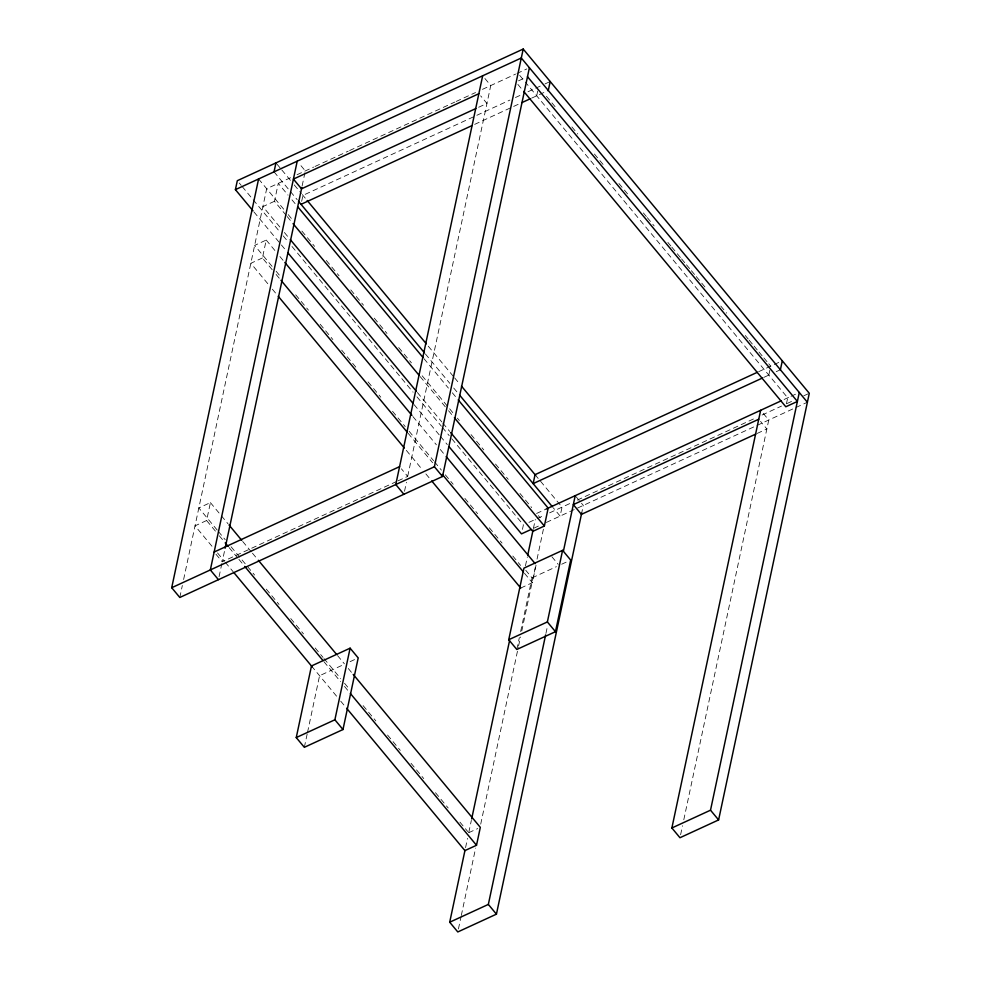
<?xml version="1.0" encoding="UTF-8"?>
<svg xmlns="http://www.w3.org/2000/svg" width="981" height="981" viewBox="0 0 981 981"><rect width="100%" height="100%" fill="white"/><g stroke="black" fill="none" stroke-linecap="round" stroke-linejoin="round"><path stroke-width="0.74" stroke-dasharray="4.91 3.68" d="M179.805 597.466L182.343 585.485M183.619 579.501L266.685 188.708L291.516 177.279M215.415 531.113L206.611 520.519L210.424 502.615L198.824 507.95L217.414 530.316M272.203 269.726L262.418 257.966L266.231 240.063L254.631 245.397L272.24 266.574M286.207 215.391L274.472 201.277L278.273 183.373L288.058 195.145M219.07 576.693L221.939 563.204M396.618 481.487L222.246 561.77L224.796 549.728M302.136 185.899L305.324 170.927L299.021 163.349M301.67 201.338L302.933 195.378L509.912 100.074M304.343 747.314L307.2 733.886M307.519 732.402L319.573 675.713L344.674 664.149M404.515 491.297L406.428 482.309M407.704 476.312L490.758 85.531L484.467 77.953M536.693 95.807L538.287 88.351M522.456 529.397L523.4 524.921L450.169 436.803M465.558 847.621L467.52 838.363M468.795 832.366L471.346 820.398M525.448 565.865L527.361 556.877M533.406 528.428L535.319 519.427M516.828 649.471L519.366 637.54M520.641 631.568L532.058 577.87L525.755 570.292M458.434 928.958L460.984 916.977M461.303 915.481L475.626 848.099M480.715 824.15L518.262 647.472M518.581 645.976L520.494 636.988M521.769 631.004L535.773 565.117M537.048 559.133L543.413 529.188M520.727 588.048L532.315 582.714L536.129 564.811M545.939 633.419L547.533 625.927M581.414 514.363L583.315 505.411L581.512 503.241M768.81 375.098L770.392 367.63M680.606 834.733L682.518 825.744M683.794 819.76L768.761 420.015L762.458 412.437M786.431 403.792L787.706 397.82L525.362 82.171M297.047 174.728L313.626 167.101M315.011 166.463L348.218 151.172M349.604 150.534L454.779 102.098M456.165 101.46L475.54 92.545M482.456 89.357L515.601 74.102M516.975 73.465L526.822 68.928M518.483 80.847L524.921 77.879M274.472 201.277L262.883 206.611L280.48 227.788M478.654 107.26L486.956 103.434L480.653 95.856M515.466 97.511L521.021 94.961M527.962 91.76L543.756 84.489M545.044 83.9L550.194 81.521M474.669 124.379L520.506 103.263M531.616 98.149L548.293 90.473M262.418 257.966L250.829 263.3L268.438 284.478M206.611 520.519L195.023 525.853L213.6 548.207M397.992 480.849L407.679 476.386L401.388 468.808M758.693 371.676L779.723 361.989M763.733 377.427L771.385 373.908M776.229 371.676L780.398 369.751M536.582 513.455L546.245 509.004M784.113 399.475L790.281 396.643M791.017 396.299L796.719 393.675M528.918 522.383L535.822 519.207M537.208 518.569L544.099 515.393M549.618 512.855L571.764 502.652M577.319 500.089L756.51 417.587M762.065 415.024L781.514 406.073M787.069 403.51L794.009 400.309M803.733 395.834L809.288 393.283M533.922 528.158L540.813 524.982M546.343 522.432L807.388 402.235M757.173 433.43L766.86 428.967L760.557 421.389M350.094 661.66L358.2 657.92M532.058 577.87L556.399 566.662M561.672 564.234L569.397 560.678M468.722 832.697L477.747 828.553M546.442 96.285L557.208 109.247M571.898 126.929L577.772 133.992M594.425 154.029L605.203 166.991M618.913 183.496L629.679 196.458M643.389 212.951L646.332 216.482M647.313 217.659L654.168 225.912M667.877 242.405L670.82 245.949M671.801 247.126L680.606 257.733M681.587 258.91L685.511 263.619M686.492 264.796L690.403 269.517M691.384 270.695L695.296 275.403M696.277 276.581L705.094 287.188M720.765 306.047L726.639 313.111M745.253 335.502L748.184 339.034M749.165 340.211L753.089 344.932M754.07 346.109L757.982 350.818M758.963 351.995L762.875 356.716M763.856 357.893L767.78 362.602M768.761 363.779L770.71 366.146M519.697 75.353L524.418 81.031M517.858 84.378L522.75 90.264M576.117 496.754L580.617 502.162M276.912 164.06L280.824 168.781M281.805 169.946L290.597 180.529M294.263 184.943L301.326 193.453M302.307 194.618L305.238 198.15M428.268 346.183L453.651 376.729M454.632 377.893L459.513 383.767M535.05 474.657L562.039 507.128L560.139 516.08L553.296 507.864M274.042 171.847L297.182 199.683M425.386 353.957L449.801 383.326M453.7 388.022L458.593 393.896M291.97 199.842L295.882 204.551M423.988 358.69L448.427 388.108M452.339 392.805L457.232 398.691M258.592 178.971L284.294 209.885M288.206 214.594L293.086 220.48M301.89 231.075L314.607 246.366M326.342 260.48L339.046 275.784M350.781 289.898L363.497 305.189M374.252 318.138L386.968 333.43M398.703 347.556L411.419 362.847M422.173 375.797L453.467 413.442M457.379 418.151L459.329 420.506M471.064 434.62L483.78 449.923M495.515 464.038L508.232 479.329M519.967 493.455L531.69 507.569M538.385 515.626L540.188 517.784M287.188 216.568L292.068 222.454M420.175 376.594L447.557 409.531M448.538 410.708L453.43 416.594M284.392 232.497L289.285 238.383M417.391 392.523L441.83 421.928M442.811 423.105L449.654 431.346M551.898 556.754L558.201 564.333M239.266 183.042L241.216 185.384M242.197 186.562L279.303 231.209M283.202 235.906L288.083 241.78M291.995 246.476L413.062 392.167M416.974 396.864L441.389 426.232M442.357 427.409L449.2 435.638M253.956 211.97L286.182 250.731M414.092 404.638L439.488 435.184M440.457 436.361L447.299 444.577M266.231 240.063L276.004 251.823M279.916 256.531L283.828 261.24M412.915 416.557L436.386 444.798M440.297 449.494L445.178 455.38M276.151 271.283L281.044 277.169M295.71 294.815L308.426 310.106M320.162 324.233L332.866 339.524M341.67 350.119L356.336 367.765M368.071 381.891L380.787 397.182M392.523 411.297L405.227 426.6M409.138 431.309L433.59 460.714M434.571 461.892L441.413 470.132M445.325 474.841L453.148 484.246M464.884 498.373L477.6 513.664M489.335 527.79L502.039 543.082M512.805 556.019L520.629 565.436M276.115 274.435L280.026 279.144M408.133 433.283L432.572 462.689M524.492 573.296L532.315 582.714M272.35 289.187L277.231 295.073M406.318 450.377L421.965 469.212M425.877 473.909L430.769 479.795M210.424 502.615L228.021 523.793M242.687 541.451L251.492 552.033M252.473 553.21L257.353 559.096M337.55 655.578L344.392 663.818M348.304 668.515L352.216 673.224M218.383 531.481L225.238 539.722M231.099 546.785L254.57 575.025M266.305 589.14L279.021 604.443M290.756 618.557L303.46 633.849M315.195 647.975L323.019 657.38M324 658.558L340.628 678.558M344.539 683.267L349.42 689.153M363.117 705.621L375.833 720.925M387.556 735.039L400.273 750.342M411.027 763.279L423.743 778.571M435.478 792.697L448.194 807.988M459.93 822.115L467.753 831.52M219.327 535.81L224.22 541.696M229.1 547.582L237.905 558.177M238.886 559.354L243.779 565.228M323.963 661.709L340.591 681.721M344.503 686.418L349.383 692.304M217.512 552.916L224.355 561.157M225.336 562.334L233.159 571.739M311.468 665.964L336.814 696.461M340.726 701.17L345.619 707.056M215.943 554.191L222.246 561.77"/><path stroke-width="1.47" d="M252.988 210.792L235.403 189.64L237.316 180.688L523.204 49.05L809.288 393.283L718.607 819.932L679.968 837.725L671.875 827.976L760.655 410.279M529.397 67.738L442.517 476.496L179.805 597.466L171.712 587.717L258.592 178.971M274.042 171.847L275.943 162.907M297.218 161.178L210.339 569.936L218.432 579.673M225.115 548.232L301.817 187.396M296.25 737.577L311.468 665.964L350.107 648.183L358.2 657.92L342.982 729.533L304.343 747.314L296.25 737.577L334.889 719.784L350.107 648.183M482.664 75.795L395.784 484.54L403.878 494.289M442.517 476.496L434.411 466.748L523.204 49.05M548.293 90.473L550.194 81.521M508.734 639.735L523.952 568.122L562.591 550.341L570.684 560.077L555.467 631.69L516.828 649.471L508.734 639.735L547.373 621.942L562.591 550.341M581.721 512.891L496.435 914.157L457.796 931.95L449.703 922.214L464.982 850.343M471.665 818.902L509.531 640.728M527.68 555.381L533.088 529.924M346.6 708.233L464.92 850.601L476.508 845.266L480.322 827.363L353.197 674.401M450.635 432.523L532.781 531.359L544.369 526.024L548.171 508.121L458.213 399.868M496.435 914.157L488.342 904.421L545.62 634.915M563.437 551.064L575.222 495.663M780.398 369.751L782.298 360.8M718.607 819.932L710.514 810.196L799.294 392.486M235.403 189.64L521.303 58.002L807.388 402.235M478.863 93.698L293.417 179.082L301.51 188.818L475.883 108.535M301.032 204.33L471.886 125.654M521.892 102.625L530.231 98.787M214.14 552.033L399.586 466.637M171.712 587.717L434.411 466.748M757.295 372.314L535.05 474.657L533.149 483.608L762.347 378.065M546.245 509.004L781.354 400.751M758.754 419.23L573.321 504.614L581.414 514.363L755.787 434.068M531.162 529.421L521.5 533.872L449.249 446.931M449.703 922.214L488.342 904.421M671.875 827.976L710.514 810.196M527.496 76.69L797.394 401.437L785.806 406.772L523.731 91.441M307.188 200.492L426.318 343.828M461.462 386.122L535.675 475.405M298.457 201.228L424.417 352.78M459.562 395.073L552.426 506.809M297.832 206.905L423.007 357.513M293.049 223.631L419.194 375.416M454.399 417.771L544.369 526.024M290.266 239.56L416.41 391.345M288.132 253.086L413.124 403.461M284.809 262.418L411.934 415.38M446.159 456.557L535.148 563.634M281.007 280.321L407.152 432.106M442.357 474.461L523.523 572.119M278.212 296.25L404.356 448.023M431.738 480.972L520.727 588.048M547.373 621.942L555.467 631.69M229.002 524.97L241.706 540.273M258.334 560.274L336.569 654.401M225.189 542.873L228.132 546.405M244.747 566.405L322.982 660.532M350.364 693.481L476.508 845.266M234.14 572.916L312.375 667.055M334.889 719.784L342.982 729.533"/></g></svg>
